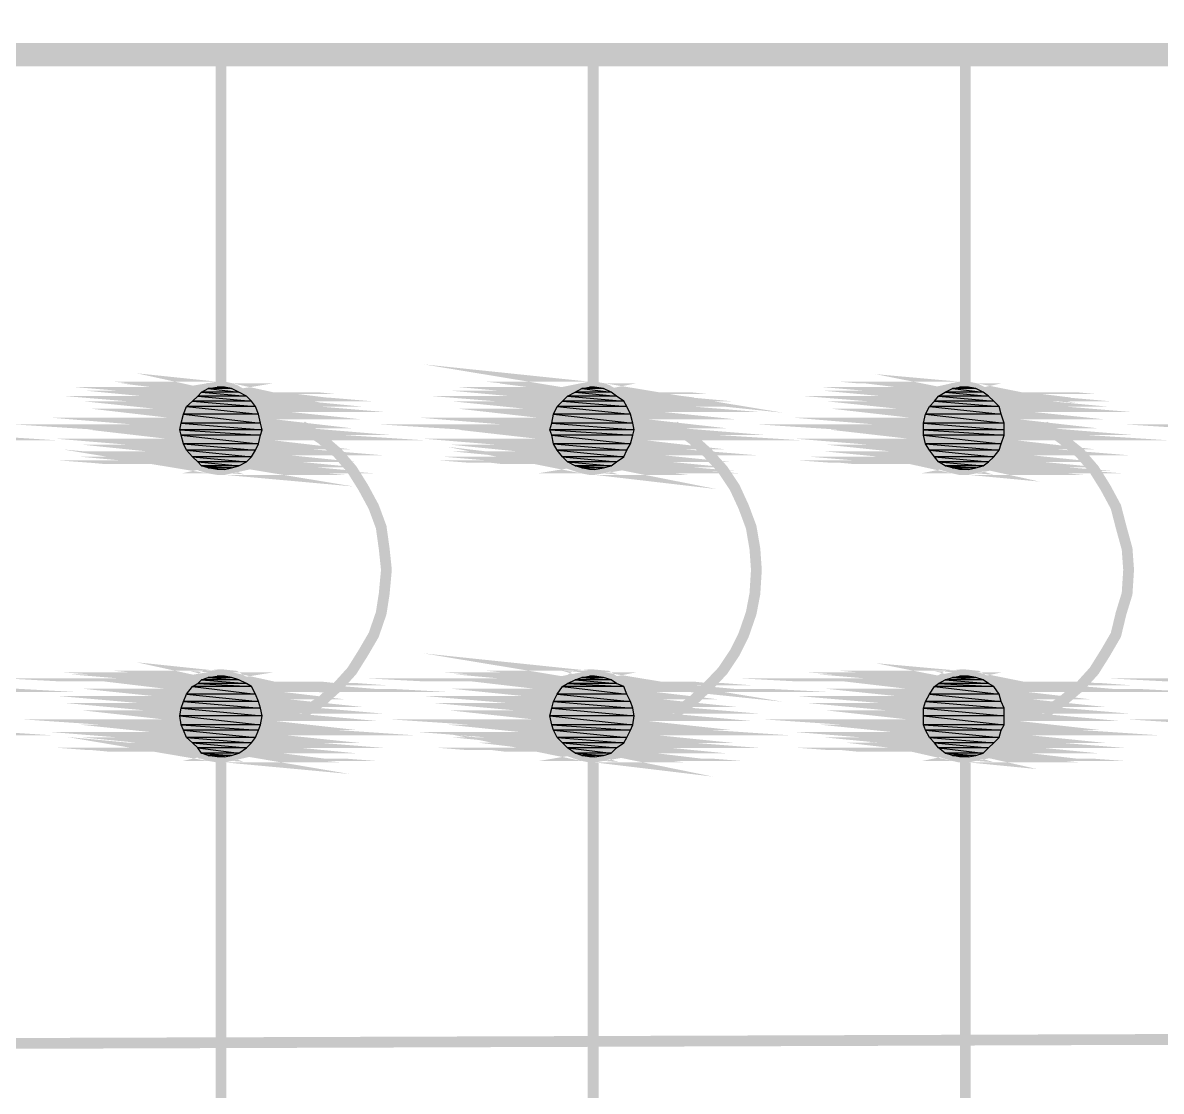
# Model space of a CAD drawing. Header units: millimetres. Extents: x 6 to 291, y 33 to 187.
# Drawn here: x 39.43 to 66.24, y 78.41 to 103.59 of the extents above; entities that cross this region are included whole.
import ezdxf

# ---------------------------------------------------------------- set-up
doc = ezdxf.new("R2010")
doc.units = ezdxf.units.MM
doc.layers.add('H', color=251, linetype='Continuous')
doc.layers.add('P', color=255, linetype='Continuous')

msp = doc.modelspace()

# ---------------------------------------------------------------- hatches: boundary and pattern name
at = {"layer": 'H', "linetype": 'Continuous'}
for points in [[(43.639, 94.88), (43.797, 94.968), (44.344, 94.968), (44.521, 94.88), (43.639, 94.88)], [(43.797, 94.968), (44.009, 95.003), (44.185, 95.003), (44.344, 94.968), (43.797, 94.968)], [(52.44, 94.88), (52.599, 94.968), (53.111, 94.968), (53.287, 94.88), (52.44, 94.88)], [(52.599, 94.968), (52.776, 95.003), (52.899, 95.003), (53.111, 94.968), (52.599, 94.968)], [(61.154, 94.88), (61.33, 94.968), (61.877, 94.968), (62.054, 94.88), (61.154, 94.88)], [(61.33, 94.968), (61.489, 95.003), (61.701, 95.003), (61.877, 94.968), (61.33, 94.968)], [(43.286, 94.544), (43.427, 94.668), (44.82, 94.668), (44.909, 94.544), (43.286, 94.544)], [(43.427, 94.668), (43.55, 94.791), (44.697, 94.791), (44.82, 94.668), (43.427, 94.668)], [(43.55, 94.791), (43.639, 94.88), (44.521, 94.88), (44.697, 94.791), (43.55, 94.791)], [(52.017, 94.544), (52.141, 94.668), (53.587, 94.668), (53.658, 94.544), (52.017, 94.544)], [(52.141, 94.668), (52.264, 94.791), (53.411, 94.791), (53.587, 94.668), (52.141, 94.668)], [(52.264, 94.791), (52.44, 94.88), (53.287, 94.88), (53.411, 94.791), (52.264, 94.791)], [(60.784, 94.544), (60.907, 94.668), (62.301, 94.668), (62.424, 94.544), (60.784, 94.544)], [(60.907, 94.668), (60.995, 94.791), (62.177, 94.791), (62.301, 94.668), (60.907, 94.668)], [(60.995, 94.791), (61.154, 94.88), (62.054, 94.88), (62.177, 94.791), (60.995, 94.791)], [(43.215, 94.368), (43.286, 94.544), (44.909, 94.544), (44.979, 94.368), (43.215, 94.368)], [(51.929, 94.368), (52.017, 94.544), (53.658, 94.544), (53.746, 94.368), (51.929, 94.368)], [(60.695, 94.368), (60.784, 94.544), (62.424, 94.544), (62.477, 94.368), (60.695, 94.368)], [(43.127, 93.998), (43.162, 94.156), (45.032, 94.156), (45.067, 93.998), (43.127, 93.998)], [(43.162, 94.156), (43.215, 94.368), (44.979, 94.368), (45.032, 94.156), (43.162, 94.156)], [(51.841, 93.998), (51.894, 94.156), (53.799, 94.156), (53.834, 93.998), (51.841, 93.998)], [(51.894, 94.156), (51.929, 94.368), (53.746, 94.368), (53.799, 94.156), (51.894, 94.156)], [(60.643, 94.156), (60.695, 94.368), (62.477, 94.368), (62.548, 94.156), (60.643, 94.156)], [(60.643, 93.998), (60.643, 94.156), (62.548, 94.156), (62.548, 93.998), (60.643, 93.998)], [(43.162, 93.874), (43.127, 93.998), (45.067, 93.998), (45.032, 93.874), (43.162, 93.874)], [(43.215, 93.663), (43.162, 93.874), (45.032, 93.874), (44.979, 93.663), (43.215, 93.663)], [(51.894, 93.874), (51.841, 93.998), (53.834, 93.998), (53.799, 93.874), (51.894, 93.874)], [(51.929, 93.663), (51.894, 93.874), (53.799, 93.874), (53.746, 93.663), (51.929, 93.663)], [(60.643, 93.874), (60.643, 93.998), (62.548, 93.998), (62.548, 93.874), (60.643, 93.874)], [(60.695, 93.663), (60.643, 93.874), (62.548, 93.874), (62.477, 93.663), (60.695, 93.663)], [(43.286, 93.521), (43.215, 93.663), (44.979, 93.663), (44.909, 93.521), (43.286, 93.521)], [(52.017, 93.521), (51.929, 93.663), (53.746, 93.663), (53.658, 93.521), (52.017, 93.521)], [(60.784, 93.521), (60.695, 93.663), (62.477, 93.663), (62.424, 93.521), (60.784, 93.521)], [(43.427, 93.363), (43.286, 93.521), (44.909, 93.521), (44.82, 93.363), (43.427, 93.363)], [(43.55, 93.239), (43.427, 93.363), (44.82, 93.363), (44.697, 93.239), (43.55, 93.239)], [(52.141, 93.363), (52.017, 93.521), (53.658, 93.521), (53.587, 93.363), (52.141, 93.363)], [(52.264, 93.239), (52.141, 93.363), (53.587, 93.363), (53.411, 93.239), (52.264, 93.239)], [(60.907, 93.363), (60.784, 93.521), (62.424, 93.521), (62.301, 93.363), (60.907, 93.363)], [(60.995, 93.239), (60.907, 93.363), (62.301, 93.363), (62.177, 93.239), (60.995, 93.239)], [(43.639, 93.151), (43.55, 93.239), (44.697, 93.239), (44.521, 93.151), (43.639, 93.151)], [(43.797, 93.098), (43.639, 93.151), (44.521, 93.151), (44.344, 93.098), (43.797, 93.098)], [(44.009, 93.063), (43.797, 93.098), (44.344, 93.098), (44.185, 93.063), (44.009, 93.063)], [(52.44, 93.151), (52.264, 93.239), (53.411, 93.239), (53.287, 93.151), (52.44, 93.151)], [(52.599, 93.098), (52.44, 93.151), (53.287, 93.151), (53.111, 93.098), (52.599, 93.098)], [(52.776, 93.063), (52.599, 93.098), (53.111, 93.098), (52.899, 93.063), (52.776, 93.063)], [(61.154, 93.151), (60.995, 93.239), (62.177, 93.239), (62.054, 93.151), (61.154, 93.151)], [(61.33, 93.098), (61.154, 93.151), (62.054, 93.151), (61.877, 93.098), (61.33, 93.098)], [(61.489, 93.063), (61.33, 93.098), (61.877, 93.098), (61.701, 93.063), (61.489, 93.063)], [(43.427, 87.948), (43.55, 88.018), (44.697, 88.018), (44.82, 87.948), (43.427, 87.948)], [(43.55, 88.018), (43.639, 88.106), (44.521, 88.106), (44.697, 88.018), (43.55, 88.018)], [(43.639, 88.106), (43.797, 88.159), (44.344, 88.159), (44.521, 88.106), (43.639, 88.106)], [(43.797, 88.159), (44.009, 88.194), (44.185, 88.194), (44.344, 88.159), (43.797, 88.159)], [(52.141, 87.948), (52.264, 88.018), (53.411, 88.018), (53.587, 87.948), (52.141, 87.948)], [(52.264, 88.018), (52.44, 88.106), (53.287, 88.106), (53.411, 88.018), (52.264, 88.018)], [(52.44, 88.106), (52.599, 88.159), (53.111, 88.159), (53.287, 88.106), (52.44, 88.106)], [(52.599, 88.159), (52.776, 88.194), (52.899, 88.194), (53.111, 88.159), (52.599, 88.159)], [(60.907, 87.948), (60.995, 88.018), (62.177, 88.018), (62.301, 87.948), (60.907, 87.948)], [(60.995, 88.018), (61.154, 88.106), (62.054, 88.106), (62.177, 88.018), (60.995, 88.018)], [(61.154, 88.106), (61.33, 88.159), (61.877, 88.159), (62.054, 88.106), (61.154, 88.106)], [(61.33, 88.159), (61.489, 88.194), (61.701, 88.194), (61.877, 88.159), (61.33, 88.159)], [(43.215, 87.595), (43.286, 87.771), (44.909, 87.771), (44.979, 87.595), (43.215, 87.595)], [(43.286, 87.771), (43.427, 87.948), (44.82, 87.948), (44.909, 87.771), (43.286, 87.771)], [(51.929, 87.595), (52.017, 87.771), (53.658, 87.771), (53.746, 87.595), (51.929, 87.595)], [(52.017, 87.771), (52.141, 87.948), (53.587, 87.948), (53.658, 87.771), (52.017, 87.771)], [(60.695, 87.595), (60.784, 87.771), (62.424, 87.771), (62.477, 87.595), (60.695, 87.595)], [(60.784, 87.771), (60.907, 87.948), (62.301, 87.948), (62.424, 87.771), (60.784, 87.771)], [(43.127, 87.26), (43.162, 87.436), (45.032, 87.436), (45.067, 87.26), (43.127, 87.26)], [(43.162, 87.436), (43.215, 87.595), (44.979, 87.595), (45.032, 87.436), (43.162, 87.436)], [(51.841, 87.26), (51.894, 87.436), (53.799, 87.436), (53.834, 87.26), (51.841, 87.26)], [(51.894, 87.436), (51.929, 87.595), (53.746, 87.595), (53.799, 87.436), (51.894, 87.436)], [(60.643, 87.436), (60.695, 87.595), (62.477, 87.595), (62.548, 87.436), (60.643, 87.436)], [(60.643, 87.26), (60.643, 87.436), (62.548, 87.436), (62.548, 87.26), (60.643, 87.26)], [(43.162, 87.048), (43.127, 87.26), (45.067, 87.26), (45.032, 87.048), (43.162, 87.048)], [(51.894, 87.048), (51.841, 87.26), (53.834, 87.26), (53.799, 87.048), (51.894, 87.048)], [(60.643, 87.048), (60.643, 87.26), (62.548, 87.26), (62.548, 87.048), (60.643, 87.048)], [(43.215, 86.924), (43.162, 87.048), (45.032, 87.048), (44.979, 86.924), (43.215, 86.924)], [(43.286, 86.748), (43.215, 86.924), (44.979, 86.924), (44.909, 86.748), (43.286, 86.748)], [(51.929, 86.924), (51.894, 87.048), (53.799, 87.048), (53.746, 86.924), (51.929, 86.924)], [(52.017, 86.748), (51.929, 86.924), (53.746, 86.924), (53.658, 86.748), (52.017, 86.748)], [(60.695, 86.924), (60.643, 87.048), (62.548, 87.048), (62.477, 86.924), (60.695, 86.924)], [(60.784, 86.748), (60.695, 86.924), (62.477, 86.924), (62.424, 86.748), (60.784, 86.748)], [(43.427, 86.625), (43.286, 86.748), (44.909, 86.748), (44.82, 86.625), (43.427, 86.625)], [(43.55, 86.501), (43.427, 86.625), (44.82, 86.625), (44.697, 86.501), (43.55, 86.501)], [(52.141, 86.625), (52.017, 86.748), (53.658, 86.748), (53.587, 86.625), (52.141, 86.625)], [(52.264, 86.501), (52.141, 86.625), (53.587, 86.625), (53.411, 86.501), (52.264, 86.501)], [(60.907, 86.625), (60.784, 86.748), (62.424, 86.748), (62.301, 86.625), (60.907, 86.625)], [(60.995, 86.501), (60.907, 86.625), (62.301, 86.625), (62.177, 86.501), (60.995, 86.501)], [(43.639, 86.378), (43.55, 86.501), (44.697, 86.501), (44.521, 86.378), (43.639, 86.378)], [(43.797, 86.325), (43.639, 86.378), (44.521, 86.378), (44.344, 86.325), (43.797, 86.325)], [(52.44, 86.378), (52.264, 86.501), (53.411, 86.501), (53.287, 86.378), (52.44, 86.378)], [(52.599, 86.325), (52.44, 86.378), (53.287, 86.378), (53.111, 86.325), (52.599, 86.325)], [(61.154, 86.378), (60.995, 86.501), (62.177, 86.501), (62.054, 86.378), (61.154, 86.378)], [(61.33, 86.325), (61.154, 86.378), (62.054, 86.378), (61.877, 86.325), (61.33, 86.325)], [(44.009, 86.289), (43.797, 86.325), (44.344, 86.325), (44.185, 86.289), (44.009, 86.289)], [(52.776, 86.289), (52.599, 86.325), (53.111, 86.325), (52.899, 86.289), (52.776, 86.289)], [(61.489, 86.289), (61.33, 86.325), (61.877, 86.325), (61.701, 86.289), (61.489, 86.289)]]:
    msp.add_hatch(color=256, dxfattribs=at).paths.add_polyline_path(points)

# ---------------------------------------------------------------- linework, layer by layer
at = {"layer": 'P'}
for points, const_width in [([(226.466, 80.186), (21.749, 79.481), (21.749, 125.201), (226.466, 125.906)], 0.254), ([(26.617, 102.835), (218.634, 102.835)], 0.55), ([(44.097, 102.835), (44.097, 95.056)], 0.254), ([(52.864, 102.835), (52.864, 95.056)], 0.254), ([(61.63, 102.835), (61.63, 95.056)], 0.254), ([(52.899, 95.003), (52.776, 95.003), (53.111, 94.968), (52.899, 95.003)], 0.254), ([(44.185, 95.003), (44.009, 95.003), (44.344, 94.968), (44.185, 95.003)], 0.254), ([(61.701, 95.003), (61.489, 95.003), (61.877, 94.968), (61.701, 95.003)], 0.254), ([(44.521, 94.88), (43.639, 94.88), (44.697, 94.791), (44.521, 94.88)], 0.254), ([(43.639, 94.88), (44.697, 94.791), (43.55, 94.791), (43.639, 94.88)], 0.254), ([(44.344, 94.968), (43.797, 94.968), (44.521, 94.88), (44.344, 94.968)], 0.254), ([(44.009, 95.003), (44.344, 94.968), (43.797, 94.968), (44.009, 95.003)], 0.254), ([(43.797, 94.968), (44.521, 94.88), (43.639, 94.88), (43.797, 94.968)], 0.254), ([(45.032, 94.033), (44.944, 94.421), (44.768, 94.721), (44.432, 94.933), (44.097, 95.003), (43.709, 94.933), (43.427, 94.721), (43.215, 94.421), (43.127, 94.033), (43.215, 93.663), (43.427, 93.363), (43.709, 93.151), (44.097, 93.063), (44.432, 93.151), (44.768, 93.363), (44.944, 93.663), (45.032, 94.033)], 0.254), ([(53.287, 94.88), (52.44, 94.88), (53.411, 94.791), (53.287, 94.88)], 0.254), ([(53.111, 94.968), (52.599, 94.968), (53.287, 94.88), (53.111, 94.968)], 0.254), ([(52.44, 94.88), (53.411, 94.791), (52.264, 94.791), (52.44, 94.88)], 0.254), ([(52.776, 95.003), (53.111, 94.968), (52.599, 94.968), (52.776, 95.003)], 0.254), ([(52.599, 94.968), (53.287, 94.88), (52.44, 94.88), (52.599, 94.968)], 0.254), ([(53.799, 94.033), (53.71, 94.421), (53.499, 94.721), (53.199, 94.933), (52.811, 95.003), (52.44, 94.933), (52.141, 94.721), (51.929, 94.421), (51.841, 94.033), (51.929, 93.663), (52.141, 93.363), (52.44, 93.151), (52.811, 93.063), (53.199, 93.151), (53.499, 93.363), (53.71, 93.663), (53.799, 94.033)], 0.254), ([(62.054, 94.88), (61.154, 94.88), (62.177, 94.791), (62.054, 94.88)], 0.254), ([(61.489, 95.003), (61.877, 94.968), (61.33, 94.968), (61.489, 95.003)], 0.254), ([(61.877, 94.968), (61.33, 94.968), (62.054, 94.88), (61.877, 94.968)], 0.254), ([(61.154, 94.88), (62.177, 94.791), (60.995, 94.791), (61.154, 94.88)], 0.254), ([(61.33, 94.968), (62.054, 94.88), (61.154, 94.88), (61.33, 94.968)], 0.254), ([(62.512, 94.033), (62.424, 94.421), (62.265, 94.721), (61.913, 94.933), (61.577, 95.003), (61.207, 94.933), (60.854, 94.721), (60.695, 94.421), (60.607, 94.033), (60.695, 93.663), (60.854, 93.363), (61.207, 93.151), (61.577, 93.063), (61.913, 93.151), (62.265, 93.363), (62.424, 93.663), (62.512, 94.033)], 0.254), ([(44.82, 94.668), (43.427, 94.668), (44.909, 94.544), (44.82, 94.668)], 0.254), ([(44.909, 94.544), (43.286, 94.544), (44.979, 94.368), (44.909, 94.544)], 0.254), ([(44.697, 94.791), (43.55, 94.791), (44.82, 94.668), (44.697, 94.791)], 0.254), ([(43.427, 94.668), (44.909, 94.544), (43.286, 94.544), (43.427, 94.668)], 0.254), ([(43.55, 94.791), (44.82, 94.668), (43.427, 94.668), (43.55, 94.791)], 0.254), ([(43.286, 94.544), (44.979, 94.368), (43.215, 94.368), (43.286, 94.544)], 0.254), ([(53.587, 94.668), (52.141, 94.668), (53.658, 94.544), (53.587, 94.668)], 0.254), ([(53.658, 94.544), (52.017, 94.544), (53.746, 94.368), (53.658, 94.544)], 0.254), ([(53.411, 94.791), (52.264, 94.791), (53.587, 94.668), (53.411, 94.791)], 0.254), ([(52.141, 94.668), (53.658, 94.544), (52.017, 94.544), (52.141, 94.668)], 0.254), ([(52.264, 94.791), (53.587, 94.668), (52.141, 94.668), (52.264, 94.791)], 0.254), ([(52.017, 94.544), (53.746, 94.368), (51.929, 94.368), (52.017, 94.544)], 0.254), ([(62.301, 94.668), (60.907, 94.668), (62.424, 94.544), (62.301, 94.668)], 0.254), ([(62.177, 94.791), (60.995, 94.791), (62.301, 94.668), (62.177, 94.791)], 0.254), ([(62.424, 94.544), (60.784, 94.544), (62.477, 94.368), (62.424, 94.544)], 0.254), ([(60.907, 94.668), (62.424, 94.544), (60.784, 94.544), (60.907, 94.668)], 0.254), ([(60.995, 94.791), (62.301, 94.668), (60.907, 94.668), (60.995, 94.791)], 0.254), ([(60.784, 94.544), (62.477, 94.368), (60.695, 94.368), (60.784, 94.544)], 0.254), ([(44.979, 94.368), (43.215, 94.368), (45.032, 94.156), (44.979, 94.368)], 0.254), ([(43.215, 94.368), (45.032, 94.156), (43.162, 94.156), (43.215, 94.368)], 0.254), ([(53.746, 94.368), (51.929, 94.368), (53.799, 94.156), (53.746, 94.368)], 0.254), ([(51.929, 94.368), (53.799, 94.156), (51.894, 94.156), (51.929, 94.368)], 0.254), ([(62.477, 94.368), (60.695, 94.368), (62.548, 94.156), (62.477, 94.368)], 0.254), ([(60.695, 94.368), (62.548, 94.156), (60.643, 94.156), (60.695, 94.368)], 0.254), ([(34.361, 93.998), (36.301, 93.874), (34.361, 93.874), (34.361, 93.998)], 0.254), ([(45.067, 93.998), (43.127, 93.998), (45.032, 93.874), (45.067, 93.998)], 0.254), ([(45.032, 94.156), (43.162, 94.156), (45.067, 93.998), (45.032, 94.156)], 0.254), ([(43.127, 93.998), (45.032, 93.874), (43.162, 93.874), (43.127, 93.998)], 0.254), ([(43.162, 94.156), (45.067, 93.998), (43.127, 93.998), (43.162, 94.156)], 0.254), ([(46.002, 87.313), (46.461, 87.595), (46.849, 87.948), (47.184, 88.318), (47.449, 88.741), (47.696, 89.165), (47.872, 89.676), (47.943, 90.135), (47.995, 90.699), (47.943, 91.193), (47.872, 91.705), (47.696, 92.181), (47.449, 92.639), (47.184, 93.063), (46.849, 93.451), (46.461, 93.786), (46.002, 94.086)], 0.254), ([(53.834, 93.998), (51.841, 93.998), (53.799, 93.874), (53.834, 93.998)], 0.254), ([(53.799, 94.156), (51.894, 94.156), (53.834, 93.998), (53.799, 94.156)], 0.254), ([(51.841, 93.998), (53.799, 93.874), (51.894, 93.874), (51.841, 93.998)], 0.254), ([(51.894, 94.156), (53.834, 93.998), (51.841, 93.998), (51.894, 94.156)], 0.254), ([(54.769, 87.313), (55.192, 87.595), (55.563, 87.948), (55.915, 88.318), (56.198, 88.741), (56.409, 89.165), (56.586, 89.676), (56.674, 90.135), (56.709, 90.699), (56.674, 91.193), (56.586, 91.705), (56.409, 92.181), (56.198, 92.639), (55.915, 93.063), (55.563, 93.451), (55.192, 93.786), (54.769, 94.086)], 0.254), ([(62.548, 93.998), (60.643, 93.998), (62.548, 93.874), (62.548, 93.998)], 0.254), ([(62.548, 94.156), (60.643, 94.156), (62.548, 93.998), (62.548, 94.156)], 0.254), ([(60.643, 93.998), (62.548, 93.874), (60.643, 93.874), (60.643, 93.998)], 0.254), ([(60.643, 94.156), (62.548, 93.998), (60.643, 93.998), (60.643, 94.156)], 0.254), ([(63.482, 87.313), (63.906, 87.595), (64.329, 87.948), (64.664, 88.318), (64.929, 88.741), (65.176, 89.165), (65.299, 89.676), (65.44, 90.135), (65.476, 90.699), (65.44, 91.193), (65.299, 91.705), (65.176, 92.181), (64.929, 92.639), (64.664, 93.063), (64.329, 93.451), (63.906, 93.786), (63.482, 94.086)], 0.254), ([(71.314, 93.998), (69.374, 93.998), (71.314, 93.874), (71.314, 93.998)], 0.254), ([(45.032, 93.874), (43.162, 93.874), (44.979, 93.663), (45.032, 93.874)], 0.254), ([(43.162, 93.874), (44.979, 93.663), (43.215, 93.663), (43.162, 93.874)], 0.254), ([(53.799, 93.874), (51.894, 93.874), (53.746, 93.663), (53.799, 93.874)], 0.254), ([(51.894, 93.874), (53.746, 93.663), (51.929, 93.663), (51.894, 93.874)], 0.254), ([(62.548, 93.874), (60.643, 93.874), (62.477, 93.663), (62.548, 93.874)], 0.254), ([(60.643, 93.874), (62.477, 93.663), (60.695, 93.663), (60.643, 93.874)], 0.254), ([(44.979, 93.663), (43.215, 93.663), (44.909, 93.521), (44.979, 93.663)], 0.254), ([(44.909, 93.521), (43.286, 93.521), (44.82, 93.363), (44.909, 93.521)], 0.254), ([(43.215, 93.663), (44.909, 93.521), (43.286, 93.521), (43.215, 93.663)], 0.254), ([(43.286, 93.521), (44.82, 93.363), (43.427, 93.363), (43.286, 93.521)], 0.254), ([(53.746, 93.663), (51.929, 93.663), (53.658, 93.521), (53.746, 93.663)], 0.254), ([(53.658, 93.521), (52.017, 93.521), (53.587, 93.363), (53.658, 93.521)], 0.254), ([(51.929, 93.663), (53.658, 93.521), (52.017, 93.521), (51.929, 93.663)], 0.254), ([(52.017, 93.521), (53.587, 93.363), (52.141, 93.363), (52.017, 93.521)], 0.254), ([(62.477, 93.663), (60.695, 93.663), (62.424, 93.521), (62.477, 93.663)], 0.254), ([(62.424, 93.521), (60.784, 93.521), (62.301, 93.363), (62.424, 93.521)], 0.254), ([(60.695, 93.663), (62.424, 93.521), (60.784, 93.521), (60.695, 93.663)], 0.254), ([(60.784, 93.521), (62.301, 93.363), (60.907, 93.363), (60.784, 93.521)], 0.254), ([(44.697, 93.239), (43.55, 93.239), (44.521, 93.151), (44.697, 93.239)], 0.254), ([(44.82, 93.363), (43.427, 93.363), (44.697, 93.239), (44.82, 93.363)], 0.254), ([(43.55, 93.239), (44.521, 93.151), (43.639, 93.151), (43.55, 93.239)], 0.254), ([(43.427, 93.363), (44.697, 93.239), (43.55, 93.239), (43.427, 93.363)], 0.254), ([(53.411, 93.239), (52.264, 93.239), (53.287, 93.151), (53.411, 93.239)], 0.254), ([(53.587, 93.363), (52.141, 93.363), (53.411, 93.239), (53.587, 93.363)], 0.254), ([(52.264, 93.239), (53.287, 93.151), (52.44, 93.151), (52.264, 93.239)], 0.254), ([(52.141, 93.363), (53.411, 93.239), (52.264, 93.239), (52.141, 93.363)], 0.254), ([(62.177, 93.239), (60.995, 93.239), (62.054, 93.151), (62.177, 93.239)], 0.254), ([(62.301, 93.363), (60.907, 93.363), (62.177, 93.239), (62.301, 93.363)], 0.254), ([(60.995, 93.239), (62.054, 93.151), (61.154, 93.151), (60.995, 93.239)], 0.254), ([(60.907, 93.363), (62.177, 93.239), (60.995, 93.239), (60.907, 93.363)], 0.254), ([(44.521, 93.151), (43.639, 93.151), (44.344, 93.098), (44.521, 93.151)], 0.254), ([(43.639, 93.151), (44.344, 93.098), (43.797, 93.098), (43.639, 93.151)], 0.254), ([(44.344, 93.098), (43.797, 93.098), (44.185, 93.063), (44.344, 93.098)], 0.254), ([(43.797, 93.098), (44.185, 93.063), (44.009, 93.063), (43.797, 93.098)], 0.254), ([(53.287, 93.151), (52.44, 93.151), (53.111, 93.098), (53.287, 93.151)], 0.254), ([(52.44, 93.151), (53.111, 93.098), (52.599, 93.098), (52.44, 93.151)], 0.254), ([(53.111, 93.098), (52.599, 93.098), (52.899, 93.063), (53.111, 93.098)], 0.254), ([(52.599, 93.098), (52.899, 93.063), (52.776, 93.063), (52.599, 93.098)], 0.254), ([(62.054, 93.151), (61.154, 93.151), (61.877, 93.098), (62.054, 93.151)], 0.254), ([(61.154, 93.151), (61.877, 93.098), (61.33, 93.098), (61.154, 93.151)], 0.254), ([(61.877, 93.098), (61.33, 93.098), (61.701, 93.063), (61.877, 93.098)], 0.254), ([(61.33, 93.098), (61.701, 93.063), (61.489, 93.063), (61.33, 93.098)], 0.254), ([(44.185, 88.194), (44.009, 88.194), (44.344, 88.159), (44.185, 88.194)], 0.254), ([(52.899, 88.194), (52.776, 88.194), (53.111, 88.159), (52.899, 88.194)], 0.254), ([(61.701, 88.194), (61.489, 88.194), (61.877, 88.159), (61.701, 88.194)], 0.254), ([(44.344, 88.159), (43.797, 88.159), (44.521, 88.106), (44.344, 88.159)], 0.254), ([(44.521, 88.106), (43.639, 88.106), (44.697, 88.018), (44.521, 88.106)], 0.254), ([(43.797, 88.159), (44.521, 88.106), (43.639, 88.106), (43.797, 88.159)], 0.254), ([(43.639, 88.106), (44.697, 88.018), (43.55, 88.018), (43.639, 88.106)], 0.254), ([(44.009, 88.194), (44.344, 88.159), (43.797, 88.159), (44.009, 88.194)], 0.254), ([(45.032, 87.313), (44.944, 87.648), (44.768, 87.983), (44.432, 88.194), (44.097, 88.23), (43.709, 88.194), (43.427, 87.983), (43.215, 87.648), (43.127, 87.313), (43.215, 86.924), (43.427, 86.625), (43.709, 86.413), (44.097, 86.325), (44.432, 86.413), (44.768, 86.625), (44.944, 86.924), (45.032, 87.313)], 0.254), ([(53.111, 88.159), (52.599, 88.159), (53.287, 88.106), (53.111, 88.159)], 0.254), ([(53.287, 88.106), (52.44, 88.106), (53.411, 88.018), (53.287, 88.106)], 0.254), ([(52.599, 88.159), (53.287, 88.106), (52.44, 88.106), (52.599, 88.159)], 0.254), ([(52.44, 88.106), (53.411, 88.018), (52.264, 88.018), (52.44, 88.106)], 0.254), ([(52.776, 88.194), (53.111, 88.159), (52.599, 88.159), (52.776, 88.194)], 0.254), ([(53.799, 87.313), (53.71, 87.648), (53.499, 87.983), (53.199, 88.194), (52.811, 88.23), (52.44, 88.194), (52.141, 87.983), (51.929, 87.648), (51.841, 87.313), (51.929, 86.924), (52.141, 86.625), (52.44, 86.413), (52.811, 86.325), (53.199, 86.413), (53.499, 86.625), (53.71, 86.924), (53.799, 87.313)], 0.254), ([(61.877, 88.159), (61.33, 88.159), (62.054, 88.106), (61.877, 88.159)], 0.254), ([(62.054, 88.106), (61.154, 88.106), (62.177, 88.018), (62.054, 88.106)], 0.254), ([(61.33, 88.159), (62.054, 88.106), (61.154, 88.106), (61.33, 88.159)], 0.254), ([(61.489, 88.194), (61.877, 88.159), (61.33, 88.159), (61.489, 88.194)], 0.254), ([(61.154, 88.106), (62.177, 88.018), (60.995, 88.018), (61.154, 88.106)], 0.254), ([(62.512, 87.313), (62.424, 87.648), (62.265, 87.983), (61.913, 88.194), (61.577, 88.23), (61.207, 88.194), (60.854, 87.983), (60.695, 87.648), (60.607, 87.313), (60.695, 86.924), (60.854, 86.625), (61.207, 86.413), (61.577, 86.325), (61.913, 86.413), (62.265, 86.625), (62.424, 86.924), (62.512, 87.313)], 0.254), ([(34.784, 88.018), (36.054, 87.948), (34.608, 87.948), (34.784, 88.018)], 0.254), ([(44.697, 88.018), (43.55, 88.018), (44.82, 87.948), (44.697, 88.018)], 0.254), ([(43.55, 88.018), (44.82, 87.948), (43.427, 87.948), (43.55, 88.018)], 0.254), ([(44.82, 87.948), (43.427, 87.948), (44.909, 87.771), (44.82, 87.948)], 0.254), ([(43.427, 87.948), (44.909, 87.771), (43.286, 87.771), (43.427, 87.948)], 0.254), ([(53.411, 88.018), (52.264, 88.018), (53.587, 87.948), (53.411, 88.018)], 0.254), ([(52.264, 88.018), (53.587, 87.948), (52.141, 87.948), (52.264, 88.018)], 0.254), ([(53.587, 87.948), (52.141, 87.948), (53.658, 87.771), (53.587, 87.948)], 0.254), ([(52.141, 87.948), (53.658, 87.771), (52.017, 87.771), (52.141, 87.948)], 0.254), ([(62.177, 88.018), (60.995, 88.018), (62.301, 87.948), (62.177, 88.018)], 0.254), ([(60.995, 88.018), (62.301, 87.948), (60.907, 87.948), (60.995, 88.018)], 0.254), ([(62.301, 87.948), (60.907, 87.948), (62.424, 87.771), (62.301, 87.948)], 0.254), ([(60.907, 87.948), (62.424, 87.771), (60.784, 87.771), (60.907, 87.948)], 0.254), ([(70.944, 88.018), (69.744, 88.018), (71.067, 87.948), (70.944, 88.018)], 0.254), ([(44.979, 87.595), (43.215, 87.595), (45.032, 87.436), (44.979, 87.595)], 0.254), ([(44.909, 87.771), (43.286, 87.771), (44.979, 87.595), (44.909, 87.771)], 0.254), ([(43.215, 87.595), (45.032, 87.436), (43.162, 87.436), (43.215, 87.595)], 0.254), ([(43.286, 87.771), (44.979, 87.595), (43.215, 87.595), (43.286, 87.771)], 0.254), ([(53.746, 87.595), (51.929, 87.595), (53.799, 87.436), (53.746, 87.595)], 0.254), ([(53.658, 87.771), (52.017, 87.771), (53.746, 87.595), (53.658, 87.771)], 0.254), ([(51.929, 87.595), (53.799, 87.436), (51.894, 87.436), (51.929, 87.595)], 0.254), ([(52.017, 87.771), (53.746, 87.595), (51.929, 87.595), (52.017, 87.771)], 0.254), ([(62.477, 87.595), (60.695, 87.595), (62.548, 87.436), (62.477, 87.595)], 0.254), ([(62.424, 87.771), (60.784, 87.771), (62.477, 87.595), (62.424, 87.771)], 0.254), ([(60.695, 87.595), (62.548, 87.436), (60.643, 87.436), (60.695, 87.595)], 0.254), ([(60.784, 87.771), (62.477, 87.595), (60.695, 87.595), (60.784, 87.771)], 0.254), ([(45.032, 87.436), (43.162, 87.436), (45.067, 87.26), (45.032, 87.436)], 0.254), ([(43.162, 87.436), (45.067, 87.26), (43.127, 87.26), (43.162, 87.436)], 0.254), ([(53.799, 87.436), (51.894, 87.436), (53.834, 87.26), (53.799, 87.436)], 0.254), ([(51.894, 87.436), (53.834, 87.26), (51.841, 87.26), (51.894, 87.436)], 0.254), ([(62.548, 87.436), (60.643, 87.436), (62.548, 87.26), (62.548, 87.436)], 0.254), ([(60.643, 87.436), (62.548, 87.26), (60.643, 87.26), (60.643, 87.436)], 0.254), ([(34.361, 87.048), (36.266, 86.924), (34.449, 86.924), (34.361, 87.048)], 0.254), ([(45.032, 87.048), (43.162, 87.048), (44.979, 86.924), (45.032, 87.048)], 0.254), ([(45.067, 87.26), (43.127, 87.26), (45.032, 87.048), (45.067, 87.26)], 0.254), ([(43.162, 87.048), (44.979, 86.924), (43.215, 86.924), (43.162, 87.048)], 0.254), ([(43.127, 87.26), (45.032, 87.048), (43.162, 87.048), (43.127, 87.26)], 0.254), ([(53.799, 87.048), (51.894, 87.048), (53.746, 86.924), (53.799, 87.048)], 0.254), ([(53.834, 87.26), (51.841, 87.26), (53.799, 87.048), (53.834, 87.26)], 0.254), ([(51.894, 87.048), (53.746, 86.924), (51.929, 86.924), (51.894, 87.048)], 0.254), ([(51.841, 87.26), (53.799, 87.048), (51.894, 87.048), (51.841, 87.26)], 0.254), ([(62.548, 87.048), (60.643, 87.048), (62.477, 86.924), (62.548, 87.048)], 0.254), ([(62.548, 87.26), (60.643, 87.26), (62.548, 87.048), (62.548, 87.26)], 0.254), ([(60.643, 87.048), (62.477, 86.924), (60.695, 86.924), (60.643, 87.048)], 0.254), ([(60.643, 87.26), (62.548, 87.048), (60.643, 87.048), (60.643, 87.26)], 0.254), ([(71.314, 87.048), (69.374, 87.048), (71.279, 86.924), (71.314, 87.048)], 0.254), ([(44.979, 86.924), (43.215, 86.924), (44.909, 86.748), (44.979, 86.924)], 0.254), ([(43.215, 86.924), (44.909, 86.748), (43.286, 86.748), (43.215, 86.924)], 0.254), ([(53.746, 86.924), (51.929, 86.924), (53.658, 86.748), (53.746, 86.924)], 0.254), ([(51.929, 86.924), (53.658, 86.748), (52.017, 86.748), (51.929, 86.924)], 0.254), ([(62.477, 86.924), (60.695, 86.924), (62.424, 86.748), (62.477, 86.924)], 0.254), ([(60.695, 86.924), (62.424, 86.748), (60.784, 86.748), (60.695, 86.924)], 0.254), ([(44.909, 86.748), (43.286, 86.748), (44.82, 86.625), (44.909, 86.748)], 0.254), ([(44.82, 86.625), (43.427, 86.625), (44.697, 86.501), (44.82, 86.625)], 0.254), ([(44.697, 86.501), (43.55, 86.501), (44.521, 86.378), (44.697, 86.501)], 0.254), ([(43.286, 86.748), (44.82, 86.625), (43.427, 86.625), (43.286, 86.748)], 0.254), ([(43.427, 86.625), (44.697, 86.501), (43.55, 86.501), (43.427, 86.625)], 0.254), ([(43.55, 86.501), (44.521, 86.378), (43.639, 86.378), (43.55, 86.501)], 0.254), ([(53.658, 86.748), (52.017, 86.748), (53.587, 86.625), (53.658, 86.748)], 0.254), ([(53.587, 86.625), (52.141, 86.625), (53.411, 86.501), (53.587, 86.625)], 0.254), ([(53.411, 86.501), (52.264, 86.501), (53.287, 86.378), (53.411, 86.501)], 0.254), ([(52.017, 86.748), (53.587, 86.625), (52.141, 86.625), (52.017, 86.748)], 0.254), ([(52.141, 86.625), (53.411, 86.501), (52.264, 86.501), (52.141, 86.625)], 0.254), ([(52.264, 86.501), (53.287, 86.378), (52.44, 86.378), (52.264, 86.501)], 0.254), ([(62.424, 86.748), (60.784, 86.748), (62.301, 86.625), (62.424, 86.748)], 0.254), ([(62.301, 86.625), (60.907, 86.625), (62.177, 86.501), (62.301, 86.625)], 0.254), ([(62.177, 86.501), (60.995, 86.501), (62.054, 86.378), (62.177, 86.501)], 0.254), ([(60.784, 86.748), (62.301, 86.625), (60.907, 86.625), (60.784, 86.748)], 0.254), ([(60.907, 86.625), (62.177, 86.501), (60.995, 86.501), (60.907, 86.625)], 0.254), ([(60.995, 86.501), (62.054, 86.378), (61.154, 86.378), (60.995, 86.501)], 0.254), ([(44.521, 86.378), (43.639, 86.378), (44.344, 86.325), (44.521, 86.378)], 0.254), ([(43.639, 86.378), (44.344, 86.325), (43.797, 86.325), (43.639, 86.378)], 0.254), ([(44.344, 86.325), (43.797, 86.325), (44.185, 86.289), (44.344, 86.325)], 0.254), ([(43.797, 86.325), (44.185, 86.289), (44.009, 86.289), (43.797, 86.325)], 0.254), ([(44.097, 86.289), (44.097, 65.881)], 0.254), ([(53.287, 86.378), (52.44, 86.378), (53.111, 86.325), (53.287, 86.378)], 0.254), ([(52.44, 86.378), (53.111, 86.325), (52.599, 86.325), (52.44, 86.378)], 0.254), ([(53.111, 86.325), (52.599, 86.325), (52.899, 86.289), (53.111, 86.325)], 0.254), ([(52.599, 86.325), (52.899, 86.289), (52.776, 86.289), (52.599, 86.325)], 0.254), ([(52.864, 86.289), (52.864, 65.881)], 0.254), ([(62.054, 86.378), (61.154, 86.378), (61.877, 86.325), (62.054, 86.378)], 0.254), ([(61.154, 86.378), (61.877, 86.325), (61.33, 86.325), (61.154, 86.378)], 0.254), ([(61.877, 86.325), (61.33, 86.325), (61.701, 86.289), (61.877, 86.325)], 0.254), ([(61.33, 86.325), (61.701, 86.289), (61.489, 86.289), (61.33, 86.325)], 0.254), ([(61.63, 86.289), (61.63, 61.278)], 0.254)]:
    msp.add_lwpolyline(points, dxfattribs=dict(at, const_width=const_width))
for points in [[(43.639, 94.88), (43.797, 94.968)], [(44.344, 94.968), (43.797, 94.968), (44.009, 95.003)], [(44.344, 94.968), (43.797, 94.968), (44.521, 94.88)], [(43.797, 94.968), (44.521, 94.88)], [(44.185, 95.003), (44.009, 95.003)], [(44.009, 95.003), (44.344, 94.968)], [(44.009, 95.003), (44.344, 94.968)], [(44.344, 94.968), (44.185, 95.003)], [(44.521, 94.88), (44.344, 94.968)], [(52.44, 94.88), (52.599, 94.968)], [(52.599, 94.968), (52.776, 95.003)], [(53.111, 94.968), (52.599, 94.968)], [(53.111, 94.968), (52.599, 94.968)], [(52.599, 94.968), (53.287, 94.88)], [(52.599, 94.968), (53.287, 94.88)], [(52.899, 95.003), (52.776, 95.003)], [(52.776, 95.003), (53.111, 94.968)], [(52.776, 95.003), (53.111, 94.968)], [(53.111, 94.968), (52.899, 95.003)], [(53.287, 94.88), (53.111, 94.968)], [(61.154, 94.88), (61.33, 94.968)], [(61.33, 94.968), (61.489, 95.003)], [(61.877, 94.968), (61.33, 94.968)], [(61.877, 94.968), (61.33, 94.968)], [(61.33, 94.968), (62.054, 94.88)], [(61.33, 94.968), (62.054, 94.88)], [(61.701, 95.003), (61.489, 95.003)], [(61.489, 95.003), (61.877, 94.968), (61.701, 95.003)], [(61.489, 95.003), (61.877, 94.968)], [(62.054, 94.88), (61.877, 94.968)], [(43.286, 94.544), (43.427, 94.668)], [(43.55, 94.791), (44.82, 94.668), (43.427, 94.668)], [(43.427, 94.668), (43.55, 94.791)], [(44.82, 94.668), (43.427, 94.668)], [(43.427, 94.668), (44.909, 94.544)], [(43.427, 94.668), (44.909, 94.544)], [(43.55, 94.791), (43.639, 94.88)], [(44.697, 94.791), (43.55, 94.791)], [(44.697, 94.791), (43.55, 94.791)], [(43.55, 94.791), (44.82, 94.668)], [(44.521, 94.88), (43.639, 94.88)], [(44.521, 94.88), (43.639, 94.88)], [(43.639, 94.88), (44.697, 94.791)], [(43.639, 94.88), (44.697, 94.791)], [(44.697, 94.791), (44.521, 94.88)], [(44.82, 94.668), (44.697, 94.791)], [(44.909, 94.544), (44.82, 94.668)], [(52.017, 94.544), (52.141, 94.668)], [(52.141, 94.668), (52.264, 94.791)], [(53.587, 94.668), (52.141, 94.668)], [(53.587, 94.668), (52.141, 94.668)], [(52.141, 94.668), (53.658, 94.544)], [(52.141, 94.668), (53.658, 94.544)], [(52.264, 94.791), (52.44, 94.88)], [(53.411, 94.791), (52.264, 94.791)], [(53.411, 94.791), (52.264, 94.791)], [(52.264, 94.791), (53.587, 94.668)], [(52.264, 94.791), (53.587, 94.668)], [(53.287, 94.88), (52.44, 94.88)], [(53.287, 94.88), (52.44, 94.88)], [(52.44, 94.88), (53.411, 94.791)], [(52.44, 94.88), (53.411, 94.791)], [(53.411, 94.791), (53.287, 94.88)], [(53.587, 94.668), (53.411, 94.791)], [(53.658, 94.544), (53.587, 94.668)], [(60.784, 94.544), (60.907, 94.668)], [(60.907, 94.668), (60.995, 94.791)], [(62.301, 94.668), (60.907, 94.668)], [(62.301, 94.668), (60.907, 94.668)], [(60.907, 94.668), (62.424, 94.544)], [(60.907, 94.668), (62.424, 94.544)], [(60.995, 94.791), (61.154, 94.88)], [(62.177, 94.791), (60.995, 94.791)], [(62.177, 94.791), (60.995, 94.791)], [(60.995, 94.791), (62.301, 94.668)], [(60.995, 94.791), (62.301, 94.668)], [(62.054, 94.88), (61.154, 94.88)], [(62.054, 94.88), (61.154, 94.88)], [(61.154, 94.88), (62.177, 94.791)], [(61.154, 94.88), (62.177, 94.791)], [(62.177, 94.791), (62.054, 94.88)], [(62.301, 94.668), (62.177, 94.791)], [(62.424, 94.544), (62.301, 94.668)], [(43.215, 94.368), (43.286, 94.544)], [(44.909, 94.544), (43.286, 94.544)], [(44.909, 94.544), (43.286, 94.544), (44.979, 94.368)], [(43.286, 94.544), (44.979, 94.368)], [(44.979, 94.368), (44.909, 94.544)], [(51.929, 94.368), (52.017, 94.544)], [(53.658, 94.544), (52.017, 94.544)], [(53.658, 94.544), (52.017, 94.544)], [(52.017, 94.544), (53.746, 94.368)], [(52.017, 94.544), (53.746, 94.368)], [(53.746, 94.368), (53.658, 94.544)], [(60.695, 94.368), (60.784, 94.544)], [(62.424, 94.544), (60.784, 94.544)], [(62.424, 94.544), (60.784, 94.544)], [(60.784, 94.544), (62.477, 94.368)], [(60.784, 94.544), (62.477, 94.368)], [(62.477, 94.368), (62.424, 94.544)], [(43.127, 93.998), (43.162, 94.156)], [(43.215, 94.368), (45.032, 94.156), (43.162, 94.156), (43.215, 94.368)], [(45.032, 94.156), (43.162, 94.156), (45.067, 93.998)], [(43.162, 94.156), (45.067, 93.998)], [(44.979, 94.368), (43.215, 94.368)], [(44.979, 94.368), (43.215, 94.368)], [(43.215, 94.368), (45.032, 94.156)], [(45.032, 94.156), (44.979, 94.368)], [(45.067, 93.998), (45.032, 94.156)], [(51.841, 93.998), (51.894, 94.156)], [(51.894, 94.156), (51.929, 94.368)], [(53.799, 94.156), (51.894, 94.156)], [(53.799, 94.156), (51.894, 94.156)], [(51.894, 94.156), (53.834, 93.998)], [(51.894, 94.156), (53.834, 93.998)], [(53.746, 94.368), (51.929, 94.368)], [(53.746, 94.368), (51.929, 94.368), (53.799, 94.156)], [(51.929, 94.368), (53.799, 94.156)], [(53.799, 94.156), (53.746, 94.368)], [(53.834, 93.998), (53.799, 94.156)], [(60.643, 94.156), (60.695, 94.368)], [(62.548, 94.156), (60.643, 94.156)], [(62.548, 94.156), (60.643, 94.156)], [(60.643, 94.156), (62.548, 93.998)], [(60.643, 94.156), (62.548, 93.998)], [(60.643, 93.998), (60.643, 94.156)], [(62.477, 94.368), (60.695, 94.368)], [(62.477, 94.368), (60.695, 94.368)], [(60.695, 94.368), (62.548, 94.156)], [(60.695, 94.368), (62.548, 94.156)], [(62.548, 94.156), (62.477, 94.368)], [(62.548, 93.998), (62.548, 94.156)], [(45.067, 93.998), (43.127, 93.998)], [(45.067, 93.998), (43.127, 93.998)], [(43.127, 93.998), (45.032, 93.874)], [(43.127, 93.998), (45.032, 93.874)], [(45.032, 93.874), (43.162, 93.874), (43.127, 93.998)], [(45.032, 93.874), (43.162, 93.874), (44.979, 93.663), (45.032, 93.874)], [(43.162, 93.874), (44.979, 93.663)], [(44.979, 93.663), (43.215, 93.663), (43.162, 93.874)], [(45.032, 93.874), (45.067, 93.998)], [(53.834, 93.998), (51.841, 93.998)], [(53.834, 93.998), (51.841, 93.998)], [(51.841, 93.998), (53.799, 93.874)], [(51.841, 93.998), (53.799, 93.874)], [(51.894, 93.874), (51.841, 93.998)], [(53.799, 93.874), (51.894, 93.874)], [(53.799, 93.874), (51.894, 93.874)], [(51.894, 93.874), (53.746, 93.663)], [(51.894, 93.874), (53.746, 93.663)], [(51.929, 93.663), (51.894, 93.874)], [(53.746, 93.663), (53.799, 93.874)], [(53.799, 93.874), (53.834, 93.998)], [(62.548, 93.998), (60.643, 93.998)], [(62.548, 93.998), (60.643, 93.998)], [(60.643, 93.998), (62.548, 93.874)], [(60.643, 93.998), (62.548, 93.874)], [(60.643, 93.874), (60.643, 93.998)], [(62.548, 93.874), (60.643, 93.874)], [(62.548, 93.874), (60.643, 93.874)], [(60.643, 93.874), (62.477, 93.663), (62.548, 93.874)], [(60.643, 93.874), (62.477, 93.663)], [(60.695, 93.663), (60.643, 93.874)], [(62.548, 93.874), (62.548, 93.998)], [(44.979, 93.663), (43.215, 93.663), (44.909, 93.521), (44.979, 93.663)], [(43.215, 93.663), (44.909, 93.521)], [(44.909, 93.521), (43.286, 93.521), (43.215, 93.663)], [(53.746, 93.663), (51.929, 93.663)], [(53.746, 93.663), (51.929, 93.663)], [(51.929, 93.663), (53.658, 93.521)], [(51.929, 93.663), (53.658, 93.521)], [(52.017, 93.521), (51.929, 93.663)], [(53.658, 93.521), (53.746, 93.663)], [(62.477, 93.663), (60.695, 93.663)], [(62.477, 93.663), (60.695, 93.663)], [(60.695, 93.663), (62.424, 93.521)], [(60.695, 93.663), (62.424, 93.521)], [(60.784, 93.521), (60.695, 93.663)], [(62.424, 93.521), (62.477, 93.663)], [(44.909, 93.521), (43.286, 93.521)], [(43.286, 93.521), (44.82, 93.363)], [(43.286, 93.521), (44.82, 93.363)], [(43.427, 93.363), (43.286, 93.521)], [(44.82, 93.363), (43.427, 93.363)], [(44.82, 93.363), (43.427, 93.363)], [(43.427, 93.363), (44.697, 93.239)], [(43.427, 93.363), (44.697, 93.239)], [(44.697, 93.239), (43.55, 93.239), (43.427, 93.363)], [(44.697, 93.239), (44.82, 93.363)], [(44.82, 93.363), (44.909, 93.521)], [(53.658, 93.521), (52.017, 93.521)], [(53.658, 93.521), (52.017, 93.521)], [(52.017, 93.521), (53.587, 93.363)], [(52.017, 93.521), (53.587, 93.363)], [(52.141, 93.363), (52.017, 93.521)], [(53.587, 93.363), (52.141, 93.363)], [(53.587, 93.363), (52.141, 93.363)], [(52.141, 93.363), (53.411, 93.239)], [(52.141, 93.363), (53.411, 93.239)], [(52.264, 93.239), (52.141, 93.363)], [(53.411, 93.239), (53.587, 93.363)], [(53.587, 93.363), (53.658, 93.521)], [(62.424, 93.521), (60.784, 93.521)], [(62.424, 93.521), (60.784, 93.521)], [(60.784, 93.521), (62.301, 93.363)], [(60.784, 93.521), (62.301, 93.363)], [(60.907, 93.363), (60.784, 93.521)], [(62.301, 93.363), (60.907, 93.363)], [(62.301, 93.363), (60.907, 93.363)], [(60.907, 93.363), (62.177, 93.239)], [(60.907, 93.363), (62.177, 93.239)], [(60.995, 93.239), (60.907, 93.363)], [(62.177, 93.239), (62.301, 93.363)], [(62.301, 93.363), (62.424, 93.521)], [(44.697, 93.239), (43.55, 93.239)], [(43.55, 93.239), (44.521, 93.151)], [(43.55, 93.239), (44.521, 93.151)], [(43.639, 93.151), (43.55, 93.239)], [(44.521, 93.151), (43.639, 93.151)], [(44.521, 93.151), (43.639, 93.151)], [(43.639, 93.151), (44.344, 93.098)], [(43.639, 93.151), (44.344, 93.098)], [(43.797, 93.098), (43.639, 93.151)], [(44.344, 93.098), (43.797, 93.098)], [(44.344, 93.098), (43.797, 93.098)], [(43.797, 93.098), (44.185, 93.063)], [(43.797, 93.098), (44.185, 93.063)], [(44.009, 93.063), (43.797, 93.098)], [(44.185, 93.063), (44.009, 93.063)], [(44.185, 93.063), (44.344, 93.098)], [(44.344, 93.098), (44.521, 93.151)], [(44.521, 93.151), (44.697, 93.239)], [(53.411, 93.239), (52.264, 93.239)], [(53.411, 93.239), (52.264, 93.239)], [(52.264, 93.239), (53.287, 93.151)], [(52.264, 93.239), (53.287, 93.151)], [(52.44, 93.151), (52.264, 93.239)], [(53.287, 93.151), (52.44, 93.151)], [(53.287, 93.151), (52.44, 93.151)], [(52.44, 93.151), (53.111, 93.098)], [(52.44, 93.151), (53.111, 93.098)], [(52.599, 93.098), (52.44, 93.151)], [(53.111, 93.098), (52.599, 93.098)], [(53.111, 93.098), (52.599, 93.098), (52.899, 93.063), (53.111, 93.098)], [(52.599, 93.098), (52.899, 93.063)], [(52.776, 93.063), (52.599, 93.098)], [(52.899, 93.063), (52.776, 93.063)], [(53.111, 93.098), (53.287, 93.151)], [(53.287, 93.151), (53.411, 93.239)], [(62.177, 93.239), (60.995, 93.239)], [(62.177, 93.239), (60.995, 93.239)], [(60.995, 93.239), (62.054, 93.151)], [(60.995, 93.239), (62.054, 93.151)], [(61.154, 93.151), (60.995, 93.239)], [(62.054, 93.151), (61.154, 93.151)], [(62.054, 93.151), (61.154, 93.151)], [(61.154, 93.151), (61.877, 93.098)], [(61.154, 93.151), (61.877, 93.098)], [(61.33, 93.098), (61.154, 93.151)], [(61.877, 93.098), (61.33, 93.098)], [(61.877, 93.098), (61.33, 93.098)], [(61.33, 93.098), (61.701, 93.063), (61.877, 93.098)], [(61.33, 93.098), (61.701, 93.063)], [(61.701, 93.063), (61.489, 93.063), (61.33, 93.098)], [(61.877, 93.098), (62.054, 93.151)], [(62.054, 93.151), (62.177, 93.239)], [(44.82, 87.948), (43.427, 87.948), (43.55, 88.018)], [(43.55, 88.018), (43.639, 88.106)], [(44.697, 88.018), (43.55, 88.018)], [(44.697, 88.018), (43.55, 88.018)], [(43.55, 88.018), (44.82, 87.948)], [(43.55, 88.018), (44.82, 87.948)], [(43.639, 88.106), (43.797, 88.159)], [(44.521, 88.106), (43.639, 88.106)], [(44.521, 88.106), (43.639, 88.106)], [(43.639, 88.106), (44.697, 88.018)], [(43.639, 88.106), (44.697, 88.018)], [(43.797, 88.159), (44.009, 88.194)], [(44.344, 88.159), (43.797, 88.159)], [(44.344, 88.159), (43.797, 88.159)], [(43.797, 88.159), (44.521, 88.106)], [(43.797, 88.159), (44.521, 88.106)], [(44.185, 88.194), (44.009, 88.194)], [(44.009, 88.194), (44.344, 88.159)], [(44.009, 88.194), (44.344, 88.159)], [(44.344, 88.159), (44.185, 88.194)], [(44.521, 88.106), (44.344, 88.159)], [(44.697, 88.018), (44.521, 88.106)], [(44.82, 87.948), (44.697, 88.018)], [(52.141, 87.948), (52.264, 88.018)], [(52.264, 88.018), (52.44, 88.106)], [(53.411, 88.018), (52.264, 88.018)], [(53.411, 88.018), (52.264, 88.018)], [(52.264, 88.018), (53.587, 87.948), (53.411, 88.018)], [(52.264, 88.018), (53.587, 87.948)], [(52.44, 88.106), (52.599, 88.159)], [(53.287, 88.106), (52.44, 88.106)], [(53.287, 88.106), (52.44, 88.106)], [(52.44, 88.106), (53.411, 88.018)], [(52.44, 88.106), (53.411, 88.018)], [(52.599, 88.159), (52.776, 88.194)], [(53.111, 88.159), (52.599, 88.159)], [(53.111, 88.159), (52.599, 88.159)], [(52.599, 88.159), (53.287, 88.106)], [(52.599, 88.159), (53.287, 88.106)], [(52.899, 88.194), (52.776, 88.194)], [(52.776, 88.194), (53.111, 88.159)], [(52.776, 88.194), (53.111, 88.159)], [(53.111, 88.159), (52.899, 88.194)], [(53.287, 88.106), (53.111, 88.159)], [(53.411, 88.018), (53.287, 88.106)], [(60.907, 87.948), (60.995, 88.018)], [(60.995, 88.018), (61.154, 88.106)], [(62.177, 88.018), (60.995, 88.018)], [(62.177, 88.018), (60.995, 88.018)], [(60.995, 88.018), (62.301, 87.948)], [(60.995, 88.018), (62.301, 87.948)], [(61.154, 88.106), (61.33, 88.159)], [(62.054, 88.106), (61.154, 88.106)], [(62.054, 88.106), (61.154, 88.106)], [(61.154, 88.106), (62.177, 88.018)], [(61.154, 88.106), (62.177, 88.018)], [(61.489, 88.194), (61.877, 88.159), (61.33, 88.159)], [(61.33, 88.159), (61.489, 88.194)], [(61.877, 88.159), (61.33, 88.159)], [(61.33, 88.159), (62.054, 88.106)], [(61.33, 88.159), (62.054, 88.106)], [(61.701, 88.194), (61.489, 88.194)], [(61.489, 88.194), (61.877, 88.159)], [(61.877, 88.159), (61.701, 88.194)], [(62.054, 88.106), (61.877, 88.159)], [(62.177, 88.018), (62.054, 88.106)], [(62.301, 87.948), (62.177, 88.018)], [(43.215, 87.595), (43.286, 87.771)], [(43.286, 87.771), (43.427, 87.948)], [(44.909, 87.771), (43.286, 87.771)], [(44.909, 87.771), (43.286, 87.771)], [(43.286, 87.771), (44.979, 87.595)], [(43.286, 87.771), (44.979, 87.595)], [(44.82, 87.948), (43.427, 87.948)], [(43.427, 87.948), (44.909, 87.771)], [(43.427, 87.948), (44.909, 87.771)], [(44.909, 87.771), (44.82, 87.948)], [(44.979, 87.595), (44.909, 87.771)], [(51.929, 87.595), (52.017, 87.771)], [(52.017, 87.771), (52.141, 87.948)], [(53.658, 87.771), (52.017, 87.771)], [(53.658, 87.771), (52.017, 87.771)], [(52.017, 87.771), (53.746, 87.595)], [(52.017, 87.771), (53.746, 87.595)], [(53.587, 87.948), (52.141, 87.948)], [(53.587, 87.948), (52.141, 87.948)], [(52.141, 87.948), (53.658, 87.771)], [(52.141, 87.948), (53.658, 87.771)], [(53.658, 87.771), (53.587, 87.948)], [(53.746, 87.595), (53.658, 87.771)], [(60.695, 87.595), (60.784, 87.771)], [(60.784, 87.771), (60.907, 87.948)], [(62.424, 87.771), (60.784, 87.771)], [(62.424, 87.771), (60.784, 87.771)], [(60.784, 87.771), (62.477, 87.595)], [(60.784, 87.771), (62.477, 87.595)], [(62.301, 87.948), (60.907, 87.948)], [(62.301, 87.948), (60.907, 87.948)], [(60.907, 87.948), (62.424, 87.771)], [(60.907, 87.948), (62.424, 87.771)], [(62.424, 87.771), (62.301, 87.948)], [(62.477, 87.595), (62.424, 87.771)], [(43.127, 87.26), (43.162, 87.436)], [(43.162, 87.436), (43.215, 87.595)], [(45.032, 87.436), (43.162, 87.436)], [(45.032, 87.436), (43.162, 87.436), (45.067, 87.26)], [(43.162, 87.436), (45.067, 87.26)], [(44.979, 87.595), (43.215, 87.595)], [(44.979, 87.595), (43.215, 87.595)], [(43.215, 87.595), (45.032, 87.436)], [(43.215, 87.595), (45.032, 87.436)], [(45.032, 87.436), (44.979, 87.595)], [(45.067, 87.26), (45.032, 87.436)], [(51.841, 87.26), (51.894, 87.436)], [(51.894, 87.436), (51.929, 87.595)], [(53.799, 87.436), (51.894, 87.436)], [(53.799, 87.436), (51.894, 87.436)], [(51.894, 87.436), (53.834, 87.26)], [(51.894, 87.436), (53.834, 87.26)], [(53.746, 87.595), (51.929, 87.595)], [(53.746, 87.595), (51.929, 87.595), (53.799, 87.436)], [(51.929, 87.595), (53.799, 87.436)], [(53.799, 87.436), (53.746, 87.595)], [(53.834, 87.26), (53.799, 87.436)], [(60.643, 87.436), (60.695, 87.595)], [(62.548, 87.436), (60.643, 87.436)], [(62.548, 87.436), (60.643, 87.436)], [(60.643, 87.436), (62.548, 87.26)], [(60.643, 87.436), (62.548, 87.26)], [(60.643, 87.26), (60.643, 87.436)], [(62.477, 87.595), (60.695, 87.595)], [(62.477, 87.595), (60.695, 87.595), (62.548, 87.436)], [(60.695, 87.595), (62.548, 87.436)], [(62.548, 87.436), (62.477, 87.595)], [(62.548, 87.26), (62.548, 87.436)], [(45.067, 87.26), (43.127, 87.26)], [(45.067, 87.26), (43.127, 87.26)], [(43.127, 87.26), (45.032, 87.048)], [(43.127, 87.26), (45.032, 87.048)], [(43.162, 87.048), (43.127, 87.26)], [(45.032, 87.048), (45.067, 87.26)], [(53.834, 87.26), (51.841, 87.26)], [(53.834, 87.26), (51.841, 87.26)], [(51.841, 87.26), (53.799, 87.048)], [(51.841, 87.26), (53.799, 87.048)], [(51.894, 87.048), (51.841, 87.26)], [(53.799, 87.048), (53.834, 87.26)], [(62.548, 87.26), (60.643, 87.26)], [(62.548, 87.26), (60.643, 87.26)], [(60.643, 87.26), (62.548, 87.048)], [(60.643, 87.26), (62.548, 87.048)], [(60.643, 87.048), (60.643, 87.26)], [(62.548, 87.048), (62.548, 87.26)], [(45.032, 87.048), (43.162, 87.048)], [(45.032, 87.048), (43.162, 87.048), (44.979, 86.924)], [(43.162, 87.048), (44.979, 86.924)], [(43.215, 86.924), (43.162, 87.048)], [(44.979, 86.924), (43.215, 86.924)], [(44.979, 86.924), (43.215, 86.924)], [(43.215, 86.924), (44.909, 86.748)], [(43.215, 86.924), (44.909, 86.748)], [(44.909, 86.748), (43.286, 86.748), (43.215, 86.924)], [(44.909, 86.748), (44.979, 86.924)], [(44.979, 86.924), (45.032, 87.048)], [(53.799, 87.048), (51.894, 87.048)], [(53.799, 87.048), (51.894, 87.048)], [(51.894, 87.048), (53.746, 86.924)], [(51.894, 87.048), (53.746, 86.924), (51.929, 86.924)], [(51.929, 86.924), (51.894, 87.048)], [(53.746, 86.924), (51.929, 86.924)], [(51.929, 86.924), (53.658, 86.748)], [(51.929, 86.924), (53.658, 86.748)], [(52.017, 86.748), (51.929, 86.924)], [(53.658, 86.748), (53.746, 86.924)], [(53.746, 86.924), (53.799, 87.048)], [(62.548, 87.048), (60.643, 87.048)], [(62.548, 87.048), (60.643, 87.048)], [(60.643, 87.048), (62.477, 86.924), (62.548, 87.048)], [(60.643, 87.048), (62.477, 86.924)], [(60.695, 86.924), (60.643, 87.048)], [(62.477, 86.924), (60.695, 86.924)], [(62.477, 86.924), (60.695, 86.924)], [(60.695, 86.924), (62.424, 86.748), (62.477, 86.924)], [(60.695, 86.924), (62.424, 86.748)], [(60.784, 86.748), (60.695, 86.924)], [(44.909, 86.748), (43.286, 86.748)], [(43.286, 86.748), (44.82, 86.625)], [(43.286, 86.748), (44.82, 86.625)], [(43.427, 86.625), (43.286, 86.748)], [(44.82, 86.625), (43.427, 86.625)], [(44.82, 86.625), (43.427, 86.625)], [(43.427, 86.625), (44.697, 86.501), (44.82, 86.625)], [(43.427, 86.625), (44.697, 86.501), (43.55, 86.501)], [(43.55, 86.501), (43.427, 86.625)], [(44.82, 86.625), (44.909, 86.748)], [(53.658, 86.748), (52.017, 86.748)], [(53.658, 86.748), (52.017, 86.748)], [(52.017, 86.748), (53.587, 86.625)], [(52.017, 86.748), (53.587, 86.625)], [(52.141, 86.625), (52.017, 86.748)], [(53.587, 86.625), (52.141, 86.625)], [(53.587, 86.625), (52.141, 86.625)], [(52.141, 86.625), (53.411, 86.501)], [(52.141, 86.625), (53.411, 86.501), (52.264, 86.501)], [(52.264, 86.501), (52.141, 86.625)], [(53.411, 86.501), (53.587, 86.625)], [(53.587, 86.625), (53.658, 86.748)], [(62.424, 86.748), (60.784, 86.748)], [(62.424, 86.748), (60.784, 86.748)], [(60.784, 86.748), (62.301, 86.625)], [(60.784, 86.748), (62.301, 86.625)], [(60.907, 86.625), (60.784, 86.748)], [(62.301, 86.625), (60.907, 86.625)], [(62.301, 86.625), (60.907, 86.625)], [(60.907, 86.625), (62.177, 86.501), (62.301, 86.625)], [(60.907, 86.625), (62.177, 86.501)], [(60.995, 86.501), (60.907, 86.625)], [(62.301, 86.625), (62.424, 86.748)], [(44.697, 86.501), (43.55, 86.501)], [(43.55, 86.501), (44.521, 86.378)], [(43.55, 86.501), (44.521, 86.378)], [(43.639, 86.378), (43.55, 86.501)], [(44.521, 86.378), (43.639, 86.378)], [(44.521, 86.378), (43.639, 86.378)], [(43.639, 86.378), (44.344, 86.325)], [(43.639, 86.378), (44.344, 86.325)], [(43.797, 86.325), (43.639, 86.378)], [(44.344, 86.325), (44.521, 86.378)], [(44.521, 86.378), (44.697, 86.501)], [(53.411, 86.501), (52.264, 86.501)], [(52.264, 86.501), (53.287, 86.378)], [(52.264, 86.501), (53.287, 86.378)], [(52.44, 86.378), (52.264, 86.501)], [(53.287, 86.378), (52.44, 86.378)], [(53.287, 86.378), (52.44, 86.378)], [(52.44, 86.378), (53.111, 86.325)], [(52.44, 86.378), (53.111, 86.325)], [(52.599, 86.325), (52.44, 86.378)], [(53.111, 86.325), (53.287, 86.378)], [(53.287, 86.378), (53.411, 86.501)], [(62.177, 86.501), (60.995, 86.501)], [(62.177, 86.501), (60.995, 86.501)], [(60.995, 86.501), (62.054, 86.378)], [(60.995, 86.501), (62.054, 86.378)], [(61.154, 86.378), (60.995, 86.501)], [(62.054, 86.378), (61.154, 86.378)], [(62.054, 86.378), (61.154, 86.378)], [(61.154, 86.378), (61.877, 86.325)], [(61.154, 86.378), (61.877, 86.325)], [(61.33, 86.325), (61.154, 86.378)], [(61.877, 86.325), (62.054, 86.378)], [(62.054, 86.378), (62.177, 86.501)], [(44.344, 86.325), (43.797, 86.325)], [(44.344, 86.325), (43.797, 86.325)], [(43.797, 86.325), (44.185, 86.289)], [(43.797, 86.325), (44.185, 86.289)], [(44.009, 86.289), (43.797, 86.325)], [(44.185, 86.289), (44.009, 86.289)], [(44.185, 86.289), (44.344, 86.325)], [(53.111, 86.325), (52.599, 86.325)], [(53.111, 86.325), (52.599, 86.325)], [(52.599, 86.325), (52.899, 86.289), (53.111, 86.325)], [(52.599, 86.325), (52.899, 86.289)], [(52.776, 86.289), (52.599, 86.325)], [(52.899, 86.289), (52.776, 86.289)], [(61.877, 86.325), (61.33, 86.325)], [(61.877, 86.325), (61.33, 86.325)], [(61.33, 86.325), (61.701, 86.289)], [(61.33, 86.325), (61.701, 86.289)], [(61.489, 86.289), (61.33, 86.325)], [(61.701, 86.289), (61.489, 86.289)], [(61.701, 86.289), (61.877, 86.325)]]:
    msp.add_lwpolyline(points, dxfattribs=at)

doc.saveas('drawing.dxf')
